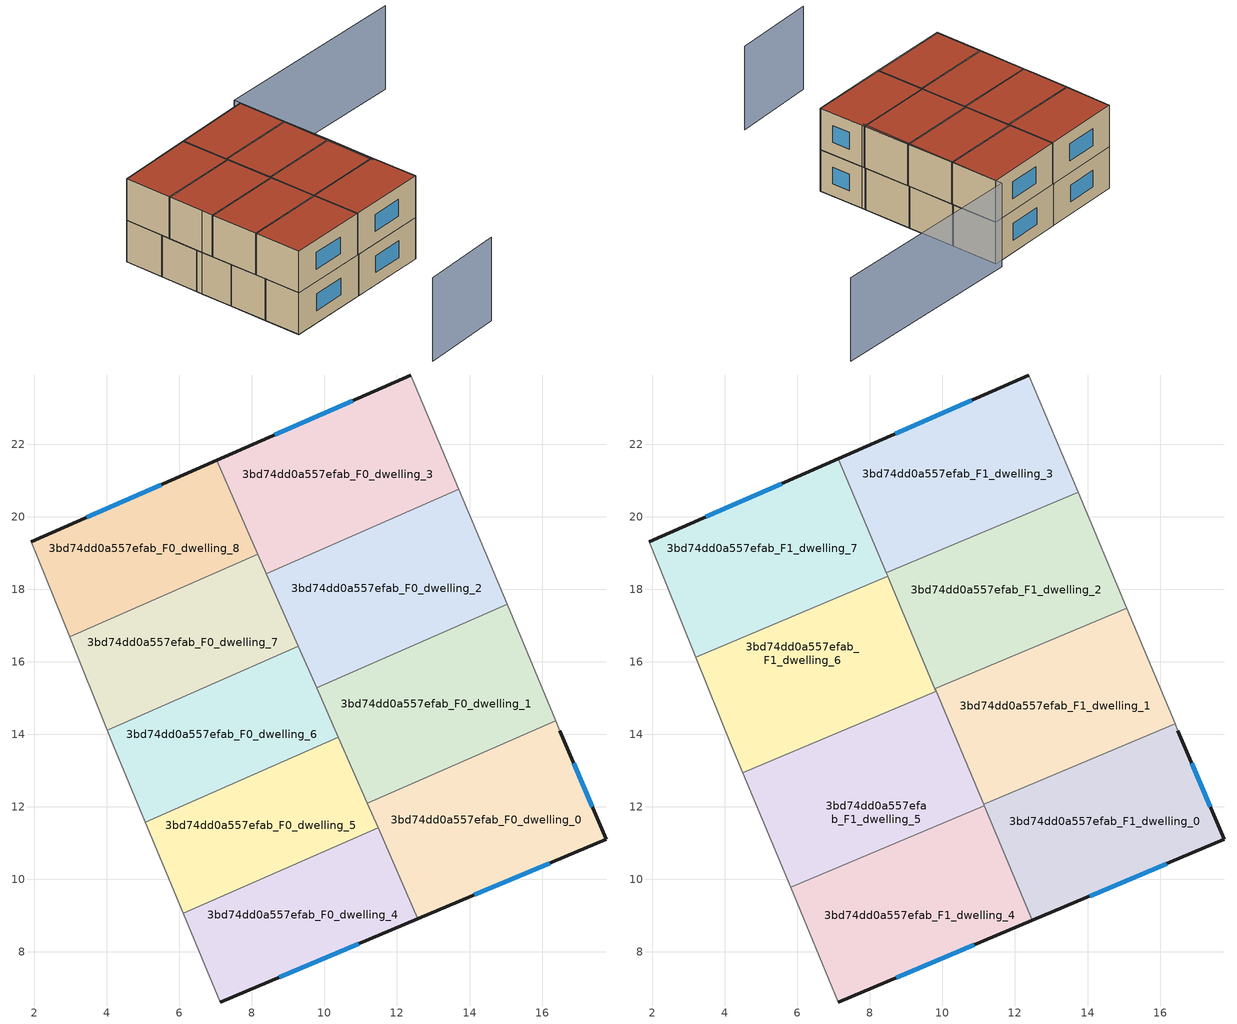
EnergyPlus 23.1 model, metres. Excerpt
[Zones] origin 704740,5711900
3bd74dd0a557efab_F0_dwelling_0
 floor ground (EU_floor_Construction): 17.77,11.1 16.49,14.1 16.38,14.37 11.18,12.09 12.58,8.92 z0
 wall outside (EU_wall_Construction): 16.49,14.1 17.77,11.1 12.58,8.92 z0:3
 wall adiabatic (EU_wall_Construction): 16.38,14.37 16.49,14.1 z0:3
 wall to 3bd74dd0a557efab_F0_dwelling_1 (EU_wall_Construction): 11.18,12.09 16.38,14.37 z0:3
 wall to 3bd74dd0a557efab_F0_dwelling_4 (EU_wall_Construction): 12.58,8.92 11.48,11.42 z0:3
 wall to 3bd74dd0a557efab_F0_dwelling_5 (EU_wall_Construction): 11.48,11.42 11.18,12.09 z0:3
 window (EU_Window_Construction): 16.87,13.21 17.38,12 / 16.21,10.45 14.13,9.57 z0.9:2.1
3bd74dd0a557efab_F0_dwelling_1
 floor ground (EU_floor_Construction): 16.38,14.37 15.03,17.58 9.79,15.28 11.18,12.09 z0
 wall to 3bd74dd0a557efab_F0_dwelling_2 (EU_wall_Construction): 9.79,15.28 15.03,17.58 z0:3
 wall adiabatic (EU_wall_Construction): 15.03,17.58 16.38,14.37 z0:3
 wall to 3bd74dd0a557efab_F0_dwelling_5 (EU_wall_Construction): 11.18,12.09 10.39,13.91 z0:3
 wall to 3bd74dd0a557efab_F0_dwelling_6 (EU_wall_Construction): 10.39,13.91 9.79,15.28 z0:3
3bd74dd0a557efab_F0_dwelling_2
 floor ground (EU_floor_Construction): 15.03,17.58 13.7,20.76 8.4,18.43 9.79,15.28 z0
 wall to 3bd74dd0a557efab_F0_dwelling_3 (EU_wall_Construction): 8.4,18.43 13.7,20.76 z0:3
 wall adiabatic (EU_wall_Construction): 13.7,20.76 15.03,17.58 z0:3
 wall to 3bd74dd0a557efab_F0_dwelling_7 (EU_wall_Construction): 9.28,16.43 8.4,18.43 z0:3
 wall to 3bd74dd0a557efab_F0_dwelling_6 (EU_wall_Construction): 9.79,15.28 9.28,16.43 z0:3
 roof outside (EU_roof_Construction): 13.7,20.76 8.45,18.45 8.49,18.35 8.45,18.33 9.79,15.28 8.4,18.43 z3
3bd74dd0a557efab_F0_dwelling_3
 floor ground (EU_floor_Construction): 13.7,20.76 12.39,23.91 7.03,21.55 8.4,18.43 z0
 wall outside (EU_wall_Construction): 7.03,21.55 12.39,23.91 z0:3
 wall adiabatic (EU_wall_Construction): 12.39,23.91 13.7,20.76 z0:3
 wall to 3bd74dd0a557efab_F0_dwelling_8 (EU_wall_Construction): 8.17,18.97 7.03,21.55 z0:3
 wall to 3bd74dd0a557efab_F0_dwelling_7 (EU_wall_Construction): 8.4,18.43 8.17,18.97 z0:3
 window (EU_Window_Construction): 8.64,22.26 10.78,23.2 z0.9:2.1
3bd74dd0a557efab_F0_dwelling_4
 floor ground (EU_floor_Construction): 12.58,8.92 11.48,11.42 6.11,9.07 7.13,6.62 z0
 wall outside (EU_wall_Construction): 12.58,8.92 7.13,6.62 z0:3
 wall adiabatic (EU_wall_Construction): 7.13,6.62 6.11,9.07 z0:3
 wall to 3bd74dd0a557efab_F0_dwelling_5 (EU_wall_Construction): 6.11,9.07 11.48,11.42 z0:3
 window (EU_Window_Construction): 10.95,8.23 8.76,7.31 z0.9:2.1
3bd74dd0a557efab_F0_dwelling_5
 floor ground (EU_floor_Construction): 11.48,11.42 10.39,13.91 5.06,11.58 6.11,9.07 z0
 wall adiabatic (EU_wall_Construction): 6.11,9.07 5.06,11.58 z0:3
 wall to 3bd74dd0a557efab_F0_dwelling_6 (EU_wall_Construction): 5.06,11.58 10.39,13.91 z0:3
3bd74dd0a557efab_F0_dwelling_6
 floor ground (EU_floor_Construction): 10.39,13.91 9.28,16.43 4.02,14.11 4.18,13.7 5.06,11.58 z0
 wall adiabatic (EU_wall_Construction): 5.06,11.58 4.18,13.7 4.02,14.11 z0:3
 wall to 3bd74dd0a557efab_F0_dwelling_7 (EU_wall_Construction): 4.02,14.11 9.28,16.43 z0:3
3bd74dd0a557efab_F0_dwelling_7
 floor ground (EU_floor_Construction): 9.28,16.43 8.17,18.97 2.97,16.69 4.02,14.11 z0
 wall adiabatic (EU_wall_Construction): 4.02,14.11 2.97,16.69 z0:3
 wall to 3bd74dd0a557efab_F0_dwelling_8 (EU_wall_Construction): 2.97,16.69 8.17,18.97 z0:3
3bd74dd0a557efab_F0_dwelling_8
 floor ground (EU_floor_Construction): 8.17,18.97 7.03,21.55 1.92,19.31 2.97,16.69 z0
 wall outside (EU_wall_Construction): 1.92,19.31 7.03,21.55 z0:3
 wall adiabatic (EU_wall_Construction): 2.97,16.69 1.92,19.31 z0:3
 window (EU_Window_Construction): 3.45,19.98 5.5,20.88 z0.9:2.1
3bd74dd0a557efab_F1_dwelling_0
 floor to 3bd74dd0a557efab_F0_dwelling_0 (EU_floor_Construction): 17.77,11.1 16.49,14.1 16.41,14.29 11.19,12.09 12.58,8.92 z3
 floor to 3bd74dd0a557efab_F0_dwelling_4 (EU_floor_Construction): 12.58,8.92 11.48,11.42 11.42,11.4 12.48,8.88 z3
 floor to 3bd74dd0a557efab_F0_dwelling_5 (EU_floor_Construction): 11.48,11.42 11.19,12.09 11.14,12.07 11.42,11.4 z3
 wall outside (EU_wall_Construction): 16.49,14.1 17.77,11.1 12.48,8.88 z3:6
 wall adiabatic (EU_wall_Construction): 16.41,14.29 16.49,14.1 z3:6
 wall to 3bd74dd0a557efab_F1_dwelling_1 (EU_wall_Construction): 11.14,12.07 16.41,14.29 z3:6
 wall to 3bd74dd0a557efab_F1_dwelling_4 (EU_wall_Construction): 12.48,8.88 11.16,12.03 z3:6
 wall to 3bd74dd0a557efab_F1_dwelling_5 (EU_wall_Construction): 11.16,12.03 11.14,12.07 z3:6
 window (EU_Window_Construction): 16.87,13.21 17.38,12 / 16.18,10.44 14.06,9.54 z3.9:5.1
 roof outside (EU_roof_Construction): 16.49,14.1 17.77,11.1 12.48,8.88 11.14,12.07 16.41,14.29 z6
3bd74dd0a557efab_F1_dwelling_1
 floor outside (EU_floor_Construction): 16.41,14.29 11.18,12.09 11.19,12.09 z3
 floor to 3bd74dd0a557efab_F0_dwelling_1 (EU_floor_Construction): 16.38,14.37 15.08,17.48 9.8,15.26 9.81,15.22 11.18,12.09 z3
 floor to 3bd74dd0a557efab_F0_dwelling_0 (EU_floor_Construction): 16.41,14.29 16.38,14.37 11.18,12.09 z3
 floor to 3bd74dd0a557efab_F0_dwelling_5 (EU_floor_Construction): 11.19,12.09 10.39,13.91 10.37,13.9 11.14,12.07 z3
 floor to 3bd74dd0a557efab_F0_dwelling_6 (EU_floor_Construction): 10.39,13.91 9.81,15.22 10.37,13.9 z3
 wall to 3bd74dd0a557efab_F1_dwelling_2 (EU_wall_Construction): 9.8,15.26 15.08,17.48 z3:6
 wall adiabatic (EU_wall_Construction): 15.08,17.48 16.41,14.29 z3:6
 wall to 3bd74dd0a557efab_F1_dwelling_5 (EU_wall_Construction): 11.14,12.07 9.83,15.18 z3:6
 wall to 3bd74dd0a557efab_F1_dwelling_6 (EU_wall_Construction): 9.83,15.18 9.8,15.26 z3:6
 roof outside (EU_roof_Construction): 15.08,17.48 16.41,14.29 11.14,12.07 9.8,15.26 z6
3bd74dd0a557efab_F1_dwelling_2
 floor to 3bd74dd0a557efab_F0_dwelling_2 (EU_floor_Construction): 15.03,17.58 13.74,20.67 8.45,18.45 9.79,15.28 z3
 floor to 3bd74dd0a557efab_F0_dwelling_1 (EU_floor_Construction): 15.08,17.48 15.03,17.58 9.79,15.28 9.8,15.26 z3
 wall to 3bd74dd0a557efab_F1_dwelling_3 (EU_wall_Construction): 8.45,18.45 13.74,20.67 z3:6
 wall adiabatic (EU_wall_Construction): 13.74,20.67 15.08,17.48 z3:6
 wall to 3bd74dd0a557efab_F1_dwelling_6 (EU_wall_Construction): 9.8,15.26 8.49,18.35 z3:6
 wall to 3bd74dd0a557efab_F1_dwelling_7 (EU_wall_Construction): 8.49,18.35 8.45,18.45 z3:6
 roof outside (EU_roof_Construction): 13.74,20.67 15.08,17.48 9.8,15.26 8.45,18.45 z6
3bd74dd0a557efab_F1_dwelling_3
 floor to 3bd74dd0a557efab_F0_dwelling_3 (EU_floor_Construction): 13.7,20.76 12.39,23.91 7.13,21.6 8.45,18.45 z3
 floor to 3bd74dd0a557efab_F0_dwelling_2 (EU_floor_Construction): 13.74,20.67 13.7,20.76 8.45,18.45 z3
 wall outside (EU_wall_Construction): 7.13,21.6 12.39,23.91 z3:6
 wall adiabatic (EU_wall_Construction): 12.39,23.91 13.74,20.67 z3:6
 wall to 3bd74dd0a557efab_F1_dwelling_7 (EU_wall_Construction): 8.45,18.45 7.13,21.6 z3:6
 window (EU_Window_Construction): 8.71,22.29 10.81,23.21 z3.9:5.1
 roof outside (EU_roof_Construction): 12.39,23.91 13.74,20.67 8.45,18.45 7.13,21.6 z6
3bd74dd0a557efab_F1_dwelling_4
 floor to 3bd74dd0a557efab_F0_dwelling_4 (EU_floor_Construction): 12.48,8.88 11.42,11.4 6.11,9.07 7.13,6.62 z3
 floor to 3bd74dd0a557efab_F0_dwelling_5 (EU_floor_Construction): 11.42,11.4 11.16,12.03 5.81,9.78 6.11,9.07 z3
 wall outside (EU_wall_Construction): 12.48,8.88 7.13,6.62 z3:6
 wall adiabatic (EU_wall_Construction): 7.13,6.62 5.81,9.78 z3:6
 wall to 3bd74dd0a557efab_F1_dwelling_5 (EU_wall_Construction): 5.81,9.78 11.16,12.03 z3:6
 window (EU_Window_Construction): 10.88,8.2 8.73,7.3 z3.9:5.1
 roof outside (EU_roof_Construction): 11.16,12.03 12.48,8.88 7.13,6.62 5.81,9.78 z6
3bd74dd0a557efab_F1_dwelling_5
 floor to 3bd74dd0a557efab_F0_dwelling_5 (EU_floor_Construction): 11.16,12.03 10.37,13.9 5.06,11.58 5.81,9.78 z3
 floor to 3bd74dd0a557efab_F0_dwelling_6 (EU_floor_Construction): 10.37,13.9 9.83,15.18 4.5,12.94 5.06,11.58 z3
 wall adiabatic (EU_wall_Construction): 5.81,9.78 4.5,12.94 z3:6
 wall to 3bd74dd0a557efab_F1_dwelling_6 (EU_wall_Construction): 4.5,12.94 9.83,15.18 z3:6
 roof outside (EU_roof_Construction): 9.83,15.18 11.16,12.03 5.81,9.78 4.5,12.94 z6
3bd74dd0a557efab_F1_dwelling_6
 floor to 3bd74dd0a557efab_F0_dwelling_6 (EU_floor_Construction): 9.83,15.18 9.81,15.23 9.28,16.43 4.02,14.11 4.18,13.7 4.5,12.94 z3
 floor to 3bd74dd0a557efab_F0_dwelling_7 (EU_floor_Construction): 9.28,16.43 8.45,18.33 3.2,16.13 4.02,14.11 z3
 floor to 3bd74dd0a557efab_F0_dwelling_2 (EU_floor_Construction): 9.79,15.28 8.49,18.35 8.45,18.33 z3
 wall adiabatic (EU_wall_Construction): 4.5,12.94 4.18,13.7 3.2,16.13 z3:6
 wall to 3bd74dd0a557efab_F1_dwelling_7 (EU_wall_Construction): 3.2,16.13 8.49,18.36 z3:6
 roof outside (EU_roof_Construction): 8.49,18.36 9.83,15.18 4.5,12.94 4.18,13.7 3.2,16.13 z6
3bd74dd0a557efab_F1_dwelling_7
 floor to 3bd74dd0a557efab_F0_dwelling_7 (EU_floor_Construction): 8.45,18.33 8.17,18.97 2.98,16.69 3.2,16.13 z3
 floor to 3bd74dd0a557efab_F0_dwelling_8 (EU_floor_Construction): 8.17,18.97 7.03,21.55 1.92,19.31 2.98,16.69 z3
 floor to 3bd74dd0a557efab_F0_dwelling_3 (EU_floor_Construction): 8.45,18.45 7.13,21.6 7.03,21.55 8.4,18.43 z3
 wall outside (EU_wall_Construction): 1.92,19.31 7.13,21.6 z3:6
 wall adiabatic (EU_wall_Construction): 3.2,16.13 1.92,19.31 z3:6
 window (EU_Window_Construction): 3.48,19.99 5.57,20.91 z3.9:5.1
 roof outside (EU_roof_Construction): 7.13,21.6 8.49,18.36 3.2,16.13 1.92,19.31 z6
shading: 12.9,-0.1 18.36,2.41 / 16.34,14.04 12.21,24.35 / 12.21,24.35 25.77,29.79 z0:6
[Building]
EU S2 Campaign: North Axis=0; Terrain=City; Solar Distribution=FullExterior
[Site:Location]
London: Latitude=51.5; Longitude=-0.5; Time Zone=0; Elevation=25
[SizingPeriod:WeatherFileDays]
AnnualSizingPeriod: Begin Month=1; Begin Day of Month=1; End Month=12; End Day of Month=31; Day of Week for Start Day=Monday; Use Weather File Daylight Saving Period=No; Use Weather File Rain and Snow Indicators=No
[MATERIAL]
EU_InternalMass_Material: Roughness=MediumRough; Thickness=0.1; Conductivity=1; Density=1800; Specific Heat=900; Thermal Absorptance=0.9; Solar Absorptance=0.7; Visible Absorptance=0.7
[MATERIAL:NOMASS] Roughness=MediumRough; Thermal Absorptance=0.9; Solar Absorptance=0.7; Visible Absorptance=0.7
Name | Thermal Resistance
EU_wall_NoMass | 1.04674
EU_roof_NoMass | 4.32442
EU_floor_NoMass | 2.04616
[WINDOWMATERIAL:SIMPLEGLAZINGSYSTEM]
EU_Window_SimpleGlazing: UFactor=4.25843; Solar Heat Gain Coefficient=0.85; Visible Transmittance=0.85
[CONSTRUCTION]
EU_wall_Construction: EU_wall_NoMass
EU_roof_Construction: EU_roof_NoMass
EU_floor_Construction: EU_floor_NoMass
EU_InternalMass_Construction: EU_InternalMass_Material
EU_Window_Construction: EU_Window_SimpleGlazing
[ZONE] Type=1; Multiplier=1; Ceiling Height=autocalculate; Floor Area=autocalculate; Part of Total Floor Area=Yes
Name | Volume
3bd74dd0a557efab_F0_dwelling_0; 3bd74dd0a557efab_F1_dwelling_7 | 59.4998
3bd74dd0a557efab_F1_dwelling_0 | 59.5049
3bd74dd0a557efab_F0_dwelling_1 | 59.5071
3bd74dd0a557efab_F1_dwelling_1; 3bd74dd0a557efab_F1_dwelling_2 | 59.4873
3bd74dd0a557efab_F0_dwelling_2 | 59.4858
3bd74dd0a557efab_F0_dwelling_3 | 59.51
3bd74dd0a557efab_F1_dwelling_3 | 59.5012
3bd74dd0a557efab_F0_dwelling_4 | 47.6008
3bd74dd0a557efab_F1_dwelling_4 | 59.5063
3bd74dd0a557efab_F0_dwelling_5 | 47.5942
3bd74dd0a557efab_F1_dwelling_5 | 59.5034
3bd74dd0a557efab_F0_dwelling_6 | 47.6052
3bd74dd0a557efab_F1_dwelling_6 | 59.4902
3bd74dd0a557efab_F0_dwelling_7; 3bd74dd0a557efab_F0_dwelling_8 | 47.5979
[INTERNALMASS] Construction=EU_InternalMass_Construction
Name | Zone or ZoneList | Surface Area
3bd74dd0a557efab_F0_dwelling_0_EU_InternalMass | 3bd74dd0a557efab_F0_dwelling_0 | 19.8329
3bd74dd0a557efab_F0_dwelling_1_EU_InternalMass | 3bd74dd0a557efab_F0_dwelling_1 | 19.8358
3bd74dd0a557efab_F0_dwelling_2_EU_InternalMass | 3bd74dd0a557efab_F0_dwelling_2 | 19.8288
3bd74dd0a557efab_F0_dwelling_3_EU_InternalMass | 3bd74dd0a557efab_F0_dwelling_3 | 19.8364
3bd74dd0a557efab_F0_dwelling_4_EU_InternalMass | 3bd74dd0a557efab_F0_dwelling_4 | 15.8668
3bd74dd0a557efab_F0_dwelling_5_EU_InternalMass | 3bd74dd0a557efab_F0_dwelling_5 | 15.8647
3bd74dd0a557efab_F0_dwelling_6_EU_InternalMass | 3bd74dd0a557efab_F0_dwelling_6 | 15.8684
3bd74dd0a557efab_F0_dwelling_7_EU_InternalMass | 3bd74dd0a557efab_F0_dwelling_7 | 15.866
3bd74dd0a557efab_F0_dwelling_8_EU_InternalMass | 3bd74dd0a557efab_F0_dwelling_8 | 15.8658
3bd74dd0a557efab_F1_dwelling_0_EU_InternalMass | 3bd74dd0a557efab_F1_dwelling_0 | 19.8349
3bd74dd0a557efab_F1_dwelling_1_EU_InternalMass | 3bd74dd0a557efab_F1_dwelling_1 | 19.8293
3bd74dd0a557efab_F1_dwelling_2_EU_InternalMass | 3bd74dd0a557efab_F1_dwelling_2 | 19.8291
3bd74dd0a557efab_F1_dwelling_3_EU_InternalMass | 3bd74dd0a557efab_F1_dwelling_3 | 19.8339
3bd74dd0a557efab_F1_dwelling_4_EU_InternalMass | 3bd74dd0a557efab_F1_dwelling_4 | 19.8355
3bd74dd0a557efab_F1_dwelling_5_EU_InternalMass | 3bd74dd0a557efab_F1_dwelling_5 | 19.8346
3bd74dd0a557efab_F1_dwelling_6_EU_InternalMass | 3bd74dd0a557efab_F1_dwelling_6 | 19.83
3bd74dd0a557efab_F1_dwelling_7_EU_InternalMass | 3bd74dd0a557efab_F1_dwelling_7 | 19.8331
[OTHEREQUIPMENT] Fuel Type=Electricity; Design Level Calculation Method=Watts/Area; Power per Zone Floor Area=1; Fraction Latent=0; Fraction Radiant=0; Fraction Lost=0; Carbon Dioxide Generation Rate=0; EndUse Subcategory=EU_Step8_InternalGains
Name | Zone or ZoneList or Space or SpaceList | Schedule
EU_Step8_InternalGain_3bd74dd0a557efab_F0_dwelling_0_f000 | 3bd74dd0a557efab_F0_dwelling_0 | EU_Step8_GainSchedule_3bd74dd0a557efab_F0_dwelling_0_f000
EU_Step8_InternalGain_3bd74dd0a557efab_F0_dwelling_1_f000 | 3bd74dd0a557efab_F0_dwelling_1 | EU_Step8_GainSchedule_3bd74dd0a557efab_F0_dwelling_1_f000
EU_Step8_InternalGain_3bd74dd0a557efab_F0_dwelling_2_f000 | 3bd74dd0a557efab_F0_dwelling_2 | EU_Step8_GainSchedule_3bd74dd0a557efab_F0_dwelling_2_f000
EU_Step8_InternalGain_3bd74dd0a557efab_F0_dwelling_3_f000 | 3bd74dd0a557efab_F0_dwelling_3 | EU_Step8_GainSchedule_3bd74dd0a557efab_F0_dwelling_3_f000
EU_Step8_InternalGain_3bd74dd0a557efab_F0_dwelling_4_f000 | 3bd74dd0a557efab_F0_dwelling_4 | EU_Step8_GainSchedule_3bd74dd0a557efab_F0_dwelling_4_f000
EU_Step8_InternalGain_3bd74dd0a557efab_F0_dwelling_5_f000 | 3bd74dd0a557efab_F0_dwelling_5 | EU_Step8_GainSchedule_3bd74dd0a557efab_F0_dwelling_5_f000
EU_Step8_InternalGain_3bd74dd0a557efab_F0_dwelling_6_f000 | 3bd74dd0a557efab_F0_dwelling_6 | EU_Step8_GainSchedule_3bd74dd0a557efab_F0_dwelling_6_f000
EU_Step8_InternalGain_3bd74dd0a557efab_F0_dwelling_7_f000 | 3bd74dd0a557efab_F0_dwelling_7 | EU_Step8_GainSchedule_3bd74dd0a557efab_F0_dwelling_7_f000
EU_Step8_InternalGain_3bd74dd0a557efab_F0_dwelling_8_f000 | 3bd74dd0a557efab_F0_dwelling_8 | EU_Step8_GainSchedule_3bd74dd0a557efab_F0_dwelling_8_f000
EU_Step8_InternalGain_3bd74dd0a557efab_F1_dwelling_0_f000 | 3bd74dd0a557efab_F1_dwelling_0 | EU_Step8_GainSchedule_3bd74dd0a557efab_F1_dwelling_0_f000
EU_Step8_InternalGain_3bd74dd0a557efab_F1_dwelling_1_f000 | 3bd74dd0a557efab_F1_dwelling_1 | EU_Step8_GainSchedule_3bd74dd0a557efab_F1_dwelling_1_f000
EU_Step8_InternalGain_3bd74dd0a557efab_F1_dwelling_2_f000 | 3bd74dd0a557efab_F1_dwelling_2 | EU_Step8_GainSchedule_3bd74dd0a557efab_F1_dwelling_2_f000
EU_Step8_InternalGain_3bd74dd0a557efab_F1_dwelling_3_f000 | 3bd74dd0a557efab_F1_dwelling_3 | EU_Step8_GainSchedule_3bd74dd0a557efab_F1_dwelling_3_f000
EU_Step8_InternalGain_3bd74dd0a557efab_F1_dwelling_4_f000 | 3bd74dd0a557efab_F1_dwelling_4 | EU_Step8_GainSchedule_3bd74dd0a557efab_F1_dwelling_4_f000
EU_Step8_InternalGain_3bd74dd0a557efab_F1_dwelling_5_f000 | 3bd74dd0a557efab_F1_dwelling_5 | EU_Step8_GainSchedule_3bd74dd0a557efab_F1_dwelling_5_f000
EU_Step8_InternalGain_3bd74dd0a557efab_F1_dwelling_6_f000 | 3bd74dd0a557efab_F1_dwelling_6 | EU_Step8_GainSchedule_3bd74dd0a557efab_F1_dwelling_6_f000
EU_Step8_InternalGain_3bd74dd0a557efab_F1_dwelling_7_f000 | 3bd74dd0a557efab_F1_dwelling_7 | EU_Step8_GainSchedule_3bd74dd0a557efab_F1_dwelling_7_f000
[ZONEVENTILATION:DESIGNFLOWRATE] Schedule=EU_AlwaysOn; Design Flow Rate Calculation Method=AirChanges/Hour; Air Changes per Hour=0.488719; Ventilation Type=Natural; Fan Pressure Rise=0; Fan Total Efficiency=1; Constant Term Coefficient=1; Temperature Term Coefficient=0; Velocity Term Coefficient=0; Velocity Squared Term Coefficient=0; Minimum Indoor Temperature=-100; Maximum Indoor Temperature=100; Delta Temperature=-100; Minimum Outdoor Temperature=-100; Maximum Outdoor Temperature=100; Maximum Wind Speed=40
Name | Zone or ZoneList or Space or SpaceList
EU_ConstantAir_3bd74dd0a557efab_F0_dwelling_0 | 3bd74dd0a557efab_F0_dwelling_0
EU_ConstantAir_3bd74dd0a557efab_F0_dwelling_1 | 3bd74dd0a557efab_F0_dwelling_1
EU_ConstantAir_3bd74dd0a557efab_F0_dwelling_2 | 3bd74dd0a557efab_F0_dwelling_2
EU_ConstantAir_3bd74dd0a557efab_F0_dwelling_3 | 3bd74dd0a557efab_F0_dwelling_3
EU_ConstantAir_3bd74dd0a557efab_F0_dwelling_4 | 3bd74dd0a557efab_F0_dwelling_4
EU_ConstantAir_3bd74dd0a557efab_F0_dwelling_5 | 3bd74dd0a557efab_F0_dwelling_5
EU_ConstantAir_3bd74dd0a557efab_F0_dwelling_6 | 3bd74dd0a557efab_F0_dwelling_6
EU_ConstantAir_3bd74dd0a557efab_F0_dwelling_7 | 3bd74dd0a557efab_F0_dwelling_7
EU_ConstantAir_3bd74dd0a557efab_F0_dwelling_8 | 3bd74dd0a557efab_F0_dwelling_8
EU_ConstantAir_3bd74dd0a557efab_F1_dwelling_0 | 3bd74dd0a557efab_F1_dwelling_0
EU_ConstantAir_3bd74dd0a557efab_F1_dwelling_1 | 3bd74dd0a557efab_F1_dwelling_1
EU_ConstantAir_3bd74dd0a557efab_F1_dwelling_2 | 3bd74dd0a557efab_F1_dwelling_2
EU_ConstantAir_3bd74dd0a557efab_F1_dwelling_3 | 3bd74dd0a557efab_F1_dwelling_3
EU_ConstantAir_3bd74dd0a557efab_F1_dwelling_4 | 3bd74dd0a557efab_F1_dwelling_4
EU_ConstantAir_3bd74dd0a557efab_F1_dwelling_5 | 3bd74dd0a557efab_F1_dwelling_5
EU_ConstantAir_3bd74dd0a557efab_F1_dwelling_6 | 3bd74dd0a557efab_F1_dwelling_6
EU_ConstantAir_3bd74dd0a557efab_F1_dwelling_7 | 3bd74dd0a557efab_F1_dwelling_7
[HVACTEMPLATE:THERMOSTAT] Constant Heating Setpoint=20; Constant Cooling Setpoint=50
EU_HeatOnly_3bd74dd0a557efab_F0_dwelling_0; EU_HeatOnly_3bd74dd0a557efab_F0_dwelling_1; EU_HeatOnly_3bd74dd0a557efab_F0_dwelling_2; EU_HeatOnly_3bd74dd0a557efab_F0_dwelling_3; EU_HeatOnly_3bd74dd0a557efab_F0_dwelling_4; EU_HeatOnly_3bd74dd0a557efab_F0_dwelling_5; EU_HeatOnly_3bd74dd0a557efab_F0_dwelling_6; EU_HeatOnly_3bd74dd0a557efab_F0_dwelling_7; EU_HeatOnly_3bd74dd0a557efab_F0_dwelling_8; EU_HeatOnly_3bd74dd0a557efab_F1_dwelling_0; EU_HeatOnly_3bd74dd0a557efab_F1_dwelling_1; EU_HeatOnly_3bd74dd0a557efab_F1_dwelling_2; EU_HeatOnly_3bd74dd0a557efab_F1_dwelling_3; EU_HeatOnly_3bd74dd0a557efab_F1_dwelling_4; EU_HeatOnly_3bd74dd0a557efab_F1_dwelling_5; EU_HeatOnly_3bd74dd0a557efab_F1_dwelling_6; EU_HeatOnly_3bd74dd0a557efab_F1_dwelling_7
[HVACTEMPLATE:ZONE:IDEALLOADSAIRSYSTEM] System Availability Schedule=EU_AlwaysOn; Maximum Heating Supply Air Temperature=50; Minimum Cooling Supply Air Temperature=13; Maximum Heating Supply Air Humidity Ratio=0.0156; Minimum Cooling Supply Air Humidity Ratio=0.0077; Heating Limit=NoLimit; Cooling Limit=NoLimit; Heating Availability Schedule=EU_AlwaysOn; Cooling Availability Schedule=EU_CoolingOff; Dehumidification Control Type=ConstantSensibleHeatRatio; Cooling Sensible Heat Ratio=0.7; Dehumidification Setpoint=60; Humidification Control Type=None; Humidification Setpoint=30; Outdoor Air Method=None; Outdoor Air Flow Rate per Person=0.00944; Outdoor Air Flow Rate per Zone Floor Area=0; Outdoor Air Flow Rate per Zone=0; Demand Controlled Ventilation Type=None; Outdoor Air Economizer Type=NoEconomizer; Heat Recovery Type=None; Sensible Heat Recovery Effectiveness=0.7; Latent Heat Recovery Effectiveness=0.65
Name | Template Thermostat
3bd74dd0a557efab_F0_dwelling_0 | EU_HeatOnly_3bd74dd0a557efab_F0_dwelling_0
3bd74dd0a557efab_F0_dwelling_1 | EU_HeatOnly_3bd74dd0a557efab_F0_dwelling_1
3bd74dd0a557efab_F0_dwelling_2 | EU_HeatOnly_3bd74dd0a557efab_F0_dwelling_2
3bd74dd0a557efab_F0_dwelling_3 | EU_HeatOnly_3bd74dd0a557efab_F0_dwelling_3
3bd74dd0a557efab_F0_dwelling_4 | EU_HeatOnly_3bd74dd0a557efab_F0_dwelling_4
3bd74dd0a557efab_F0_dwelling_5 | EU_HeatOnly_3bd74dd0a557efab_F0_dwelling_5
3bd74dd0a557efab_F0_dwelling_6 | EU_HeatOnly_3bd74dd0a557efab_F0_dwelling_6
3bd74dd0a557efab_F0_dwelling_7 | EU_HeatOnly_3bd74dd0a557efab_F0_dwelling_7
3bd74dd0a557efab_F0_dwelling_8 | EU_HeatOnly_3bd74dd0a557efab_F0_dwelling_8
3bd74dd0a557efab_F1_dwelling_0 | EU_HeatOnly_3bd74dd0a557efab_F1_dwelling_0
3bd74dd0a557efab_F1_dwelling_1 | EU_HeatOnly_3bd74dd0a557efab_F1_dwelling_1
3bd74dd0a557efab_F1_dwelling_2 | EU_HeatOnly_3bd74dd0a557efab_F1_dwelling_2
3bd74dd0a557efab_F1_dwelling_3 | EU_HeatOnly_3bd74dd0a557efab_F1_dwelling_3
3bd74dd0a557efab_F1_dwelling_4 | EU_HeatOnly_3bd74dd0a557efab_F1_dwelling_4
3bd74dd0a557efab_F1_dwelling_5 | EU_HeatOnly_3bd74dd0a557efab_F1_dwelling_5
3bd74dd0a557efab_F1_dwelling_6 | EU_HeatOnly_3bd74dd0a557efab_F1_dwelling_6
3bd74dd0a557efab_F1_dwelling_7 | EU_HeatOnly_3bd74dd0a557efab_F1_dwelling_7
[SIZING:ZONE] Zone Cooling Design Supply Air Temperature Input Method=SupplyAirTemperature; Zone Cooling Design Supply Air Temperature=13; Zone Heating Design Supply Air Temperature Input Method=SupplyAirTemperature; Zone Heating Design Supply Air Temperature=50; Zone Cooling Design Supply Air Humidity Ratio=0.008; Zone Heating Design Supply Air Humidity Ratio=0.008; Cooling Design Air Flow Method=DesignDay; Cooling Design Air Flow Rate=0; Cooling Minimum Air Flow per Zone Floor Area=0.000762; Cooling Minimum Air Flow=0; Cooling Minimum Air Flow Fraction=0.2; Heating Design Air Flow Method=DesignDay; Heating Design Air Flow Rate=0; Heating Maximum Air Flow per Zone Floor Area=0.002032; Heating Maximum Air Flow=0.141576; Heating Maximum Air Flow Fraction=0.3; Account for Dedicated Outdoor Air System=No; Dedicated Outdoor Air System Control Strategy=NeutralSupplyAir; Dedicated Outdoor Air Low Setpoint Temperature for Design=autosize; Dedicated Outdoor Air High Setpoint Temperature for Design=autosize; Zone Load Sizing Method=Sensible Load Only No Latent Load; Zone Latent Cooling Design Supply Air Humidity Ratio Input Method=HumidityRatioDifference; Zone Cooling Design Supply Air Humidity Ratio Difference=0.005; Zone Latent Heating Design Supply Air Humidity Ratio Input Method=HumidityRatioDifference; Zone Humidification Design Supply Air Humidity Ratio Difference=0.005
3bd74dd0a557efab_F0_dwelling_0; 3bd74dd0a557efab_F0_dwelling_1; 3bd74dd0a557efab_F0_dwelling_2; 3bd74dd0a557efab_F0_dwelling_3; 3bd74dd0a557efab_F0_dwelling_4; 3bd74dd0a557efab_F0_dwelling_5; 3bd74dd0a557efab_F0_dwelling_6; 3bd74dd0a557efab_F0_dwelling_7; 3bd74dd0a557efab_F0_dwelling_8; 3bd74dd0a557efab_F1_dwelling_0; 3bd74dd0a557efab_F1_dwelling_1; 3bd74dd0a557efab_F1_dwelling_2; 3bd74dd0a557efab_F1_dwelling_3; 3bd74dd0a557efab_F1_dwelling_4; 3bd74dd0a557efab_F1_dwelling_5; 3bd74dd0a557efab_F1_dwelling_6; 3bd74dd0a557efab_F1_dwelling_7
[SCHEDULE:CONSTANT]
Name | Hourly Value
EU_AlwaysOn | 1
EU_CoolingOff | 0
[SCHEDULE:FILE] Column Number=1; Rows to Skip at Top=0; Number of Hours of Data=8760; Column Separator=Comma; Interpolate to Timestep=No; Minutes per Item=60; Adjust Schedule for Daylight Savings=Yes
Name | File
EU_Step8_GainSchedule_3bd74dd0a557efab_F0_dwelling_0_f000 | ../../schedules/3bd74dd0a557efab/3bd74dd0a557efab_F0_dwelling_0_f000_gain.csv
EU_Step8_GainSchedule_3bd74dd0a557efab_F0_dwelling_1_f000 | ../../schedules/3bd74dd0a557efab/3bd74dd0a557efab_F0_dwelling_1_f000_gain.csv
EU_Step8_GainSchedule_3bd74dd0a557efab_F0_dwelling_2_f000 | ../../schedules/3bd74dd0a557efab/3bd74dd0a557efab_F0_dwelling_2_f000_gain.csv
EU_Step8_GainSchedule_3bd74dd0a557efab_F0_dwelling_3_f000 | ../../schedules/3bd74dd0a557efab/3bd74dd0a557efab_F0_dwelling_3_f000_gain.csv
EU_Step8_GainSchedule_3bd74dd0a557efab_F0_dwelling_4_f000 | ../../schedules/3bd74dd0a557efab/3bd74dd0a557efab_F0_dwelling_4_f000_gain.csv
EU_Step8_GainSchedule_3bd74dd0a557efab_F0_dwelling_5_f000 | ../../schedules/3bd74dd0a557efab/3bd74dd0a557efab_F0_dwelling_5_f000_gain.csv
EU_Step8_GainSchedule_3bd74dd0a557efab_F0_dwelling_6_f000 | ../../schedules/3bd74dd0a557efab/3bd74dd0a557efab_F0_dwelling_6_f000_gain.csv
EU_Step8_GainSchedule_3bd74dd0a557efab_F0_dwelling_7_f000 | ../../schedules/3bd74dd0a557efab/3bd74dd0a557efab_F0_dwelling_7_f000_gain.csv
EU_Step8_GainSchedule_3bd74dd0a557efab_F0_dwelling_8_f000 | ../../schedules/3bd74dd0a557efab/3bd74dd0a557efab_F0_dwelling_8_f000_gain.csv
EU_Step8_GainSchedule_3bd74dd0a557efab_F1_dwelling_0_f000 | ../../schedules/3bd74dd0a557efab/3bd74dd0a557efab_F1_dwelling_0_f000_gain.csv
EU_Step8_GainSchedule_3bd74dd0a557efab_F1_dwelling_1_f000 | ../../schedules/3bd74dd0a557efab/3bd74dd0a557efab_F1_dwelling_1_f000_gain.csv
EU_Step8_GainSchedule_3bd74dd0a557efab_F1_dwelling_2_f000 | ../../schedules/3bd74dd0a557efab/3bd74dd0a557efab_F1_dwelling_2_f000_gain.csv
EU_Step8_GainSchedule_3bd74dd0a557efab_F1_dwelling_3_f000 | ../../schedules/3bd74dd0a557efab/3bd74dd0a557efab_F1_dwelling_3_f000_gain.csv
EU_Step8_GainSchedule_3bd74dd0a557efab_F1_dwelling_4_f000 | ../../schedules/3bd74dd0a557efab/3bd74dd0a557efab_F1_dwelling_4_f000_gain.csv
EU_Step8_GainSchedule_3bd74dd0a557efab_F1_dwelling_5_f000 | ../../schedules/3bd74dd0a557efab/3bd74dd0a557efab_F1_dwelling_5_f000_gain.csv
EU_Step8_GainSchedule_3bd74dd0a557efab_F1_dwelling_6_f000 | ../../schedules/3bd74dd0a557efab/3bd74dd0a557efab_F1_dwelling_6_f000_gain.csv
EU_Step8_GainSchedule_3bd74dd0a557efab_F1_dwelling_7_f000 | ../../schedules/3bd74dd0a557efab/3bd74dd0a557efab_F1_dwelling_7_f000_gain.csv
